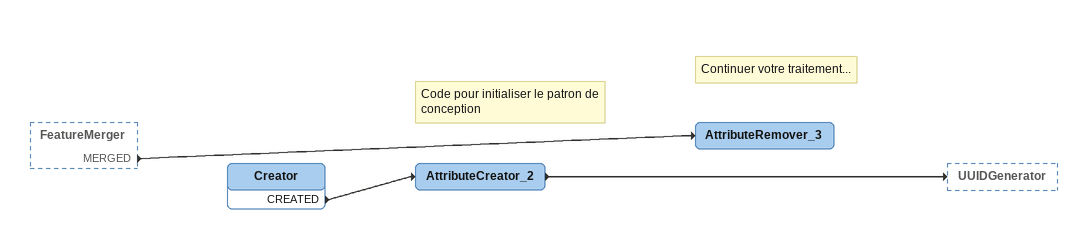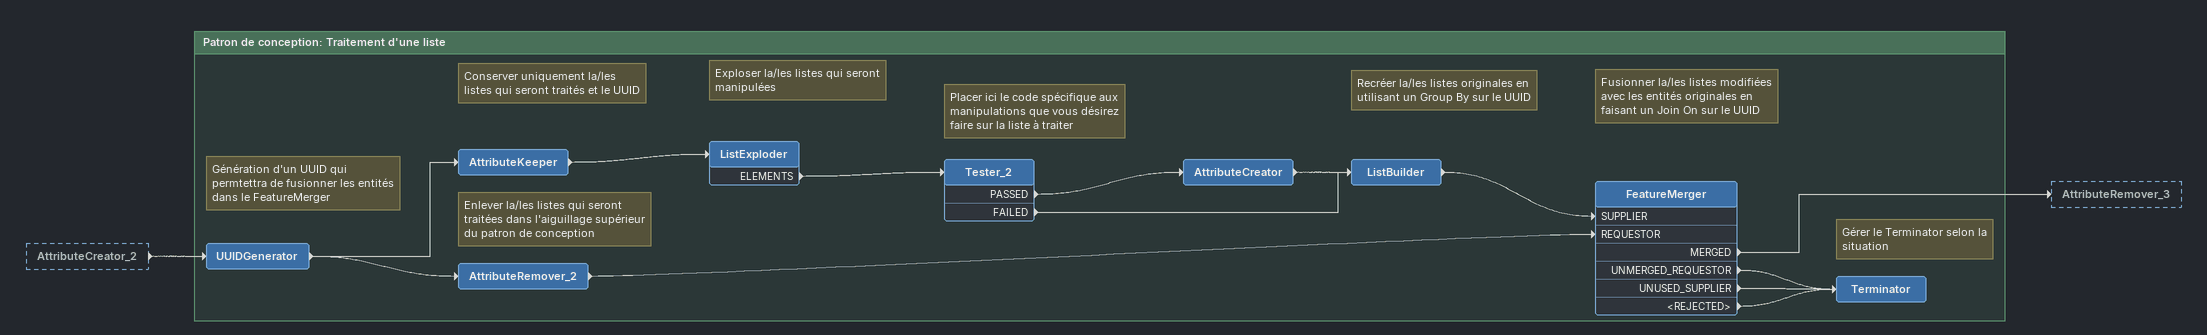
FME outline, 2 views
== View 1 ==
FeatureMerger [outside]
    MERGED -> AttributeRemover_3
Creator
    CREATED -> AttributeCreator_2
Note: Code pour initialiser le patron de conception
AttributeCreator_2
    -> UUIDGenerator
Note: Continuer votre traitement...
AttributeRemover_3

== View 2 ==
AttributeCreator_2 [outside]
    -> UUIDGenerator

Bookmark: Patron de conception: Traitement d'une liste
Note: Génération d'un UUID qui permtettra de fusionner les entités dans le FeatureMerger
UUIDGenerator
    -> AttributeKeeper
    -> AttributeRemover_2
Note: Conserver uniquement la/les listes qui seront traités et le UUID
AttributeKeeper
    -> ListExploder
Note: Exploser la/les listes qui seront manipulées
ListExploder
    ELEMENTS -> Tester_2
Note: Placer ici le code spécifique aux manipulations que vous désirez faire sur la liste à traiter
Tester_2
    PASSED -> AttributeCreator
    FAILED -> ListBuilder
AttributeCreator
    -> ListBuilder
Note: Recréer la/les listes originales en utilisant un Group By sur le UUID
ListBuilder
    -> FeatureMerger [SUPPLIER]
Note: Enlever la/les listes qui seront traitées dans l'aiguillage supérieur du patron de conception
AttributeRemover_2
    -> FeatureMerger [REQUESTOR]
Note: Fusionner la/les listes modifiées avec les entités originales en faisant un Join On sur le UUID
FeatureMerger
    MERGED -> AttributeRemover_3
    UNMERGED_REQUESTOR -> Terminator
    UNUSED_SUPPLIER -> Terminator
    <REJECTED> -> Terminator
Note: Gérer le Terminator selon la situation
Terminator
